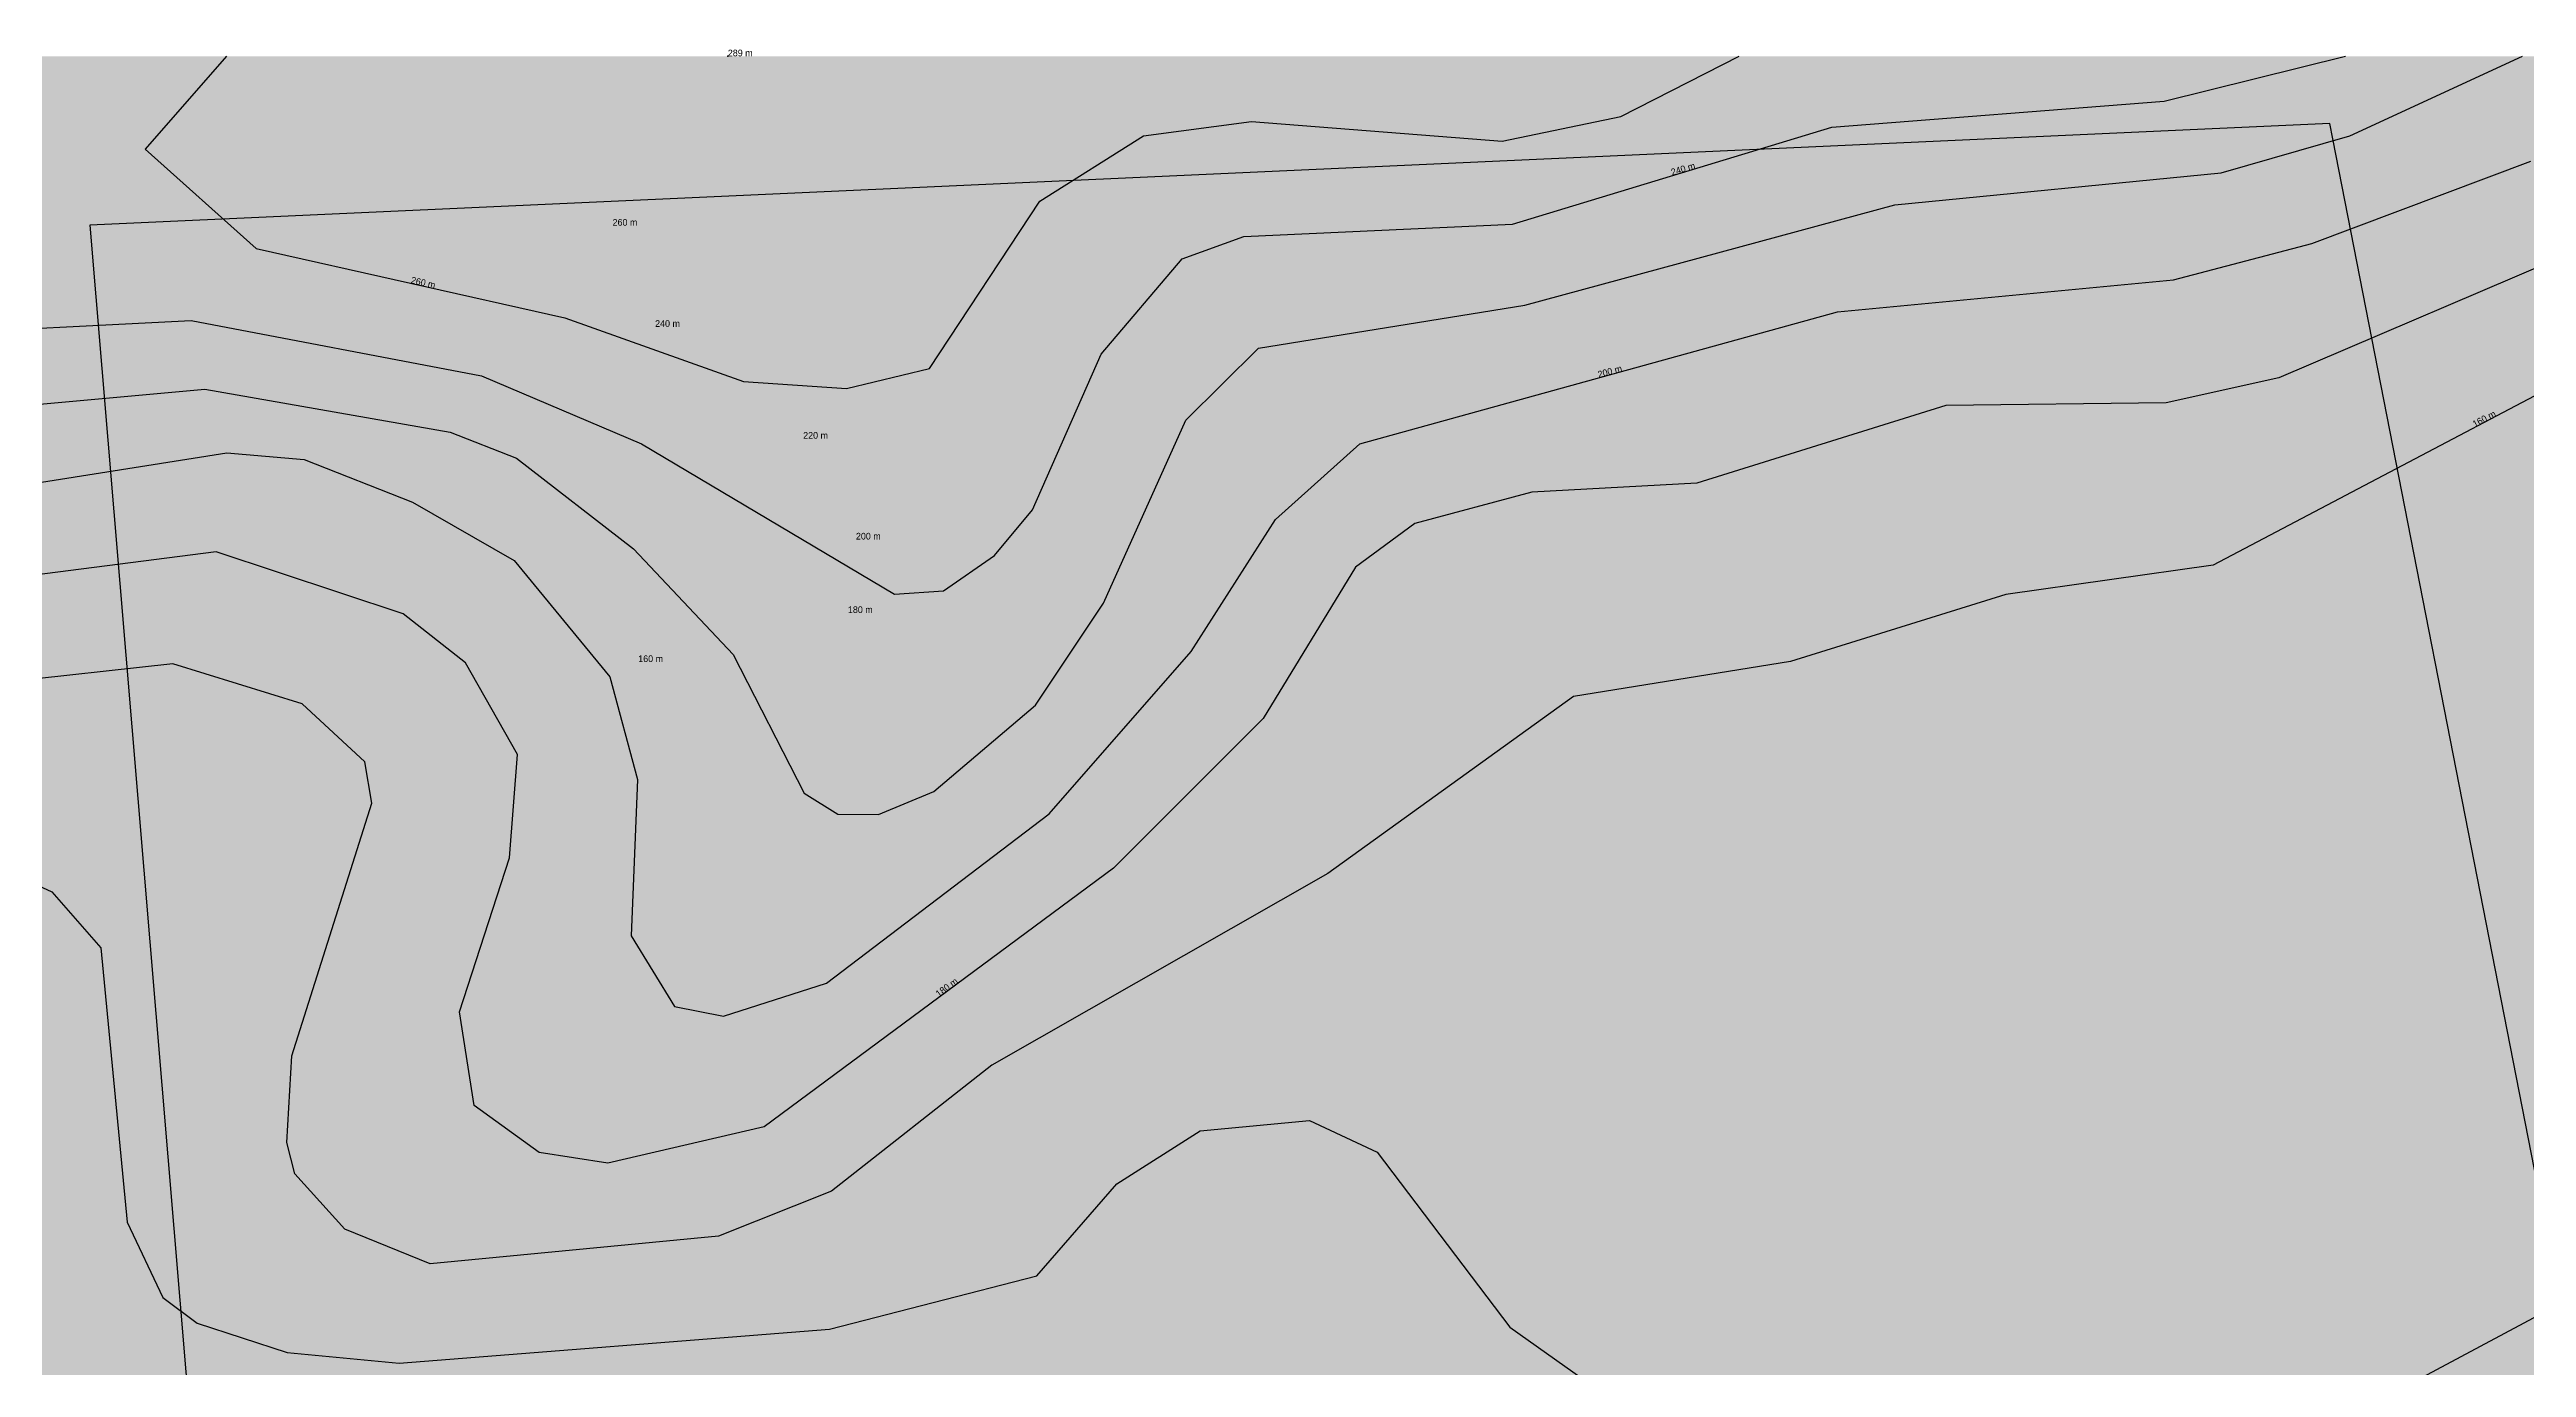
# Model space of a CAD drawing. Extents: x 81.9253 to 81.9459, y 17.2456 to 17.2552.
# Drawn here: x 81.93059 to 81.93904, y 17.2507 to 17.2552 of the extents above; entities that cross this region are included whole.
import ezdxf
from ezdxf.enums import TextEntityAlignment as Align

# ---------------------------------------------------------------- set-up
doc = ezdxf.new("R2010")
doc.units = 0
doc.header["$MEASUREMENT"] = 0
for name, color, linetype in [('Contour_Line_Intermediate', 7, 'Continuous'), ('Contour_Line_Minor', 7, 'Continuous'), ('FEATURE_LABEL', 7, 'Continuous'), ('Global_Maximum_Elevation_Locati', 7, 'Continuous'), ('Iso-height_Area', 7, 'Continuous'), ('Unknown_Area_Type', 7, 'Continuous')]:
    doc.layers.add(name, color=color, linetype=linetype)

msp = doc.modelspace()

# ---------------------------------------------------------------- hatches: boundary and pattern name
at = {"layer": 'Iso-height_Area', "true_color": 0x00fe6f}
msp.add_hatch(color=110, dxfattribs=at).paths.add_polyline_path([(81.9459231, 17.2551786), (81.9459231, 17.2462564), (81.9458627, 17.2456851), (81.9456869, 17.2460374), (81.9455841, 17.2461284), (81.9452658, 17.2462994), (81.9449702, 17.2463545), (81.9448034, 17.2463445), (81.9444809, 17.2461224), (81.9443912, 17.2459443), (81.9444741, 17.245608), (81.9443374, 17.2455716), (81.9434782, 17.2455798), (81.9426319, 17.2456745), (81.9423784, 17.2458497), (81.942227, 17.2461531), (81.9421349, 17.2462317), (81.9418986, 17.2462789), (81.9415709, 17.2461264), (81.9410198, 17.2456478), (81.9404795, 17.2455701), (81.9279452, 17.2455869), (81.9277809, 17.2456381), (81.9276753, 17.2457483), (81.9274873, 17.2461286), (81.9271566, 17.2465044), (81.9266282, 17.2468432), (81.9264662, 17.2470599), (81.9264664, 17.2473946), (81.9266307, 17.2478095), (81.9267942, 17.2480378), (81.9271397, 17.2482143), (81.9275433, 17.2483038), (81.9281623, 17.2483467), (81.9285305, 17.2485184), (81.9293124, 17.2491332), (81.9294642, 17.2493428), (81.929528, 17.2495506), (81.9295173, 17.2497072), (81.9292113, 17.2501046), (81.9292438, 17.2503756), (81.9294384, 17.2508792), (81.9294412, 17.2510443), (81.9293623, 17.2511443), (81.9292343, 17.2511845), (81.9288567, 17.2510327), (81.9284722, 17.2513026), (81.9282366, 17.251645), (81.9274964, 17.252465), (81.9270634, 17.2535354), (81.9270255, 17.2540202), (81.9272028, 17.2548008), (81.9273609, 17.2551014), (81.9278523, 17.2551786)], flags=16)
at = {"layer": 'Iso-height_Area', "true_color": 0x23fe00}
h = msp.add_hatch(color=80, dxfattribs=at)
h.paths.add_polyline_path([(81.9459231, 17.2551786), (81.9437778, 17.2551786), (81.9429202, 17.2551242), (81.9419278, 17.2551786), (81.9282263, 17.2551786), (81.9278001, 17.2551236), (81.9277049, 17.2550071), (81.9275672, 17.2546223), (81.9274514, 17.2538952), (81.9275075, 17.2537015), (81.9278434, 17.2531282), (81.9281285, 17.2528498), (81.9284481, 17.2527085), (81.9299044, 17.2524493), (81.930379, 17.2524265), (81.9305934, 17.252328), (81.9307601, 17.2521363), (81.9308509, 17.2512003), (81.9309717, 17.2509435), (81.9310898, 17.2508562), (81.9313962, 17.2507553), (81.9317789, 17.2507188), (81.9332468, 17.2508356), (81.9339542, 17.2510177), (81.9342272, 17.2513313), (81.9345108, 17.2515116), (81.9348839, 17.2515476), (81.9351146, 17.2514388), (81.9355677, 17.250842), (81.9362906, 17.2503295), (81.9362425, 17.2500342), (81.9359439, 17.2493542), (81.935333, 17.2486491), (81.9351772, 17.2483481), (81.9349098, 17.2481999), (81.9342337, 17.248252), (81.9340003, 17.2481729), (81.933446, 17.2478396), (81.9325729, 17.2476146), (81.9324929, 17.2476179), (81.9321042, 17.248026), (81.9318167, 17.2481418), (81.931625, 17.2481495), (81.9314255, 17.2481198), (81.9312055, 17.2479961), (81.9308837, 17.2477074), (81.9306083, 17.2475809), (81.9285072, 17.2476762), (81.9280001, 17.2475892), (81.9276869, 17.2472996), (81.9276544, 17.2469543), (81.9278973, 17.2465325), (81.928208, 17.2457736), (81.9283961, 17.2456067), (81.9286221, 17.2455765), (81.9310765, 17.2455701), (81.9315976, 17.245663), (81.9318495, 17.2459502), (81.9319421, 17.2459514), (81.9321561, 17.2458943), (81.932257, 17.2457019), (81.932362, 17.2456186), (81.9325944, 17.2455772), (81.9393401, 17.245597), (81.9395514, 17.2456583), (81.9398223, 17.2460823), (81.9405031, 17.2467612), (81.9409367, 17.2474068), (81.9412105, 17.2476681), (81.9415114, 17.2476864), (81.9417355, 17.2476126), (81.9424252, 17.2472467), (81.942828, 17.246938), (81.9430701, 17.2468919), (81.9434316, 17.2470637), (81.9438208, 17.2473641), (81.9447914, 17.2482079), (81.9451863, 17.2486662), (81.9455027, 17.247554), (81.9456658, 17.2472462), (81.9457557, 17.2471626), (81.9458553, 17.2471733), (81.9459231, 17.2476356)], flags=17)
h.paths.add_polyline_path([(81.9437842, 17.2548354), (81.9434182, 17.2549453), (81.9433532, 17.2548803), (81.9434809, 17.2548054)], flags=0)
at = {"layer": 'Iso-height_Area', "true_color": 0x7ffe00}
for points in [[(81.9405379, 17.2551786), (81.9401212, 17.2546976), (81.9397519, 17.2543814), (81.9386898, 17.2538609), (81.9381201, 17.2535173), (81.9378281, 17.2534023), (81.9372593, 17.2533426), (81.9365256, 17.2531133), (81.9357846, 17.2529936), (81.9349467, 17.2523898), (81.9338003, 17.2517363), (81.9332536, 17.2513066), (81.9328676, 17.2511521), (81.9322738, 17.2510762), (81.9318003, 17.2510673), (81.9315933, 17.2511763), (81.9314219, 17.2513653), (81.9314118, 17.251768), (81.9316854, 17.2526303), (81.9316614, 17.2527707), (81.9314471, 17.2529686), (81.9310068, 17.2531059), (81.9298475, 17.2529785), (81.9288394, 17.253071), (81.9283654, 17.2532709), (81.9281563, 17.2534209), (81.9278292, 17.2541098), (81.9278753, 17.2544547), (81.9280605, 17.2550029), (81.9281586, 17.2551222), (81.9283158, 17.2551675)], [(81.9452449, 17.2503743), (81.9452201, 17.2506558), (81.9450539, 17.2508998), (81.9447438, 17.2517774), (81.9450351, 17.2522798), (81.9450379, 17.2524269), (81.9449457, 17.2525193), (81.9448269, 17.252538), (81.9447072, 17.2524224), (81.9445829, 17.2520865), (81.9444632, 17.2519622), (81.9441848, 17.2520013), (81.9441196, 17.2520618), (81.9441764, 17.2522646), (81.944487, 17.2527391), (81.9442107, 17.2532424), (81.9441332, 17.2534889), (81.9439895, 17.2536847), (81.9436723, 17.2538391), (81.9429938, 17.2538884), (81.9418426, 17.2541097), (81.9414909, 17.2541221), (81.9410931, 17.254029), (81.9402566, 17.2535126), (81.9397101, 17.2530845), (81.9395479, 17.252776), (81.9395207, 17.2525756), (81.9394528, 17.2518362), (81.9395048, 17.2513703), (81.9394747, 17.251096), (81.9386639, 17.2506621), (81.9379908, 17.2501713), (81.9376624, 17.2498183), (81.9371715, 17.2490108), (81.9369829, 17.2484418), (81.9368566, 17.2477182), (81.936755, 17.247605), (81.9365504, 17.2474915), (81.9363493, 17.2474586), (81.9352559, 17.2474776), (81.9345496, 17.2472864), (81.9336505, 17.2471876), (81.9332693, 17.2470295), (81.9331131, 17.2468892), (81.9329388, 17.2465426), (81.9329535, 17.2460365), (81.9329024, 17.2456474), (81.9332879, 17.2455701), (81.9383171, 17.2455701), (81.9388844, 17.2456256), (81.9391833, 17.2459128), (81.9394691, 17.2463993), (81.9401627, 17.2470717), (81.9403917, 17.2475038), (81.9404592, 17.2479802), (81.9406696, 17.2482819), (81.9408422, 17.2483885), (81.9411506, 17.2483751), (81.9423109, 17.2478131), (81.9431172, 17.2476007), (81.9435312, 17.2476912), (81.9443348, 17.2481992), (81.9445402, 17.2484459), (81.9449708, 17.2495095), (81.9450836, 17.2500699)]]:
    msp.add_hatch(color=70, dxfattribs=at).paths.add_polyline_path(points, flags=16)
at = {"layer": 'Iso-height_Area', "true_color": 0xdbfe00}
msp.add_hatch(color=60, dxfattribs=at).paths.add_polyline_path([(81.9399592, 17.2551786), (81.9396469, 17.2548123), (81.9392299, 17.2545253), (81.9381914, 17.2540816), (81.9378063, 17.2539958), (81.9370552, 17.253987), (81.9362057, 17.2537224), (81.9356431, 17.2536917), (81.9352434, 17.2535839), (81.9350414, 17.2534354), (81.9347256, 17.2529193), (81.9342153, 17.2524088), (81.9330231, 17.2515259), (81.9325798, 17.2514023), (81.9322555, 17.2514382), (81.9320344, 17.2515981), (81.9319846, 17.2519182), (81.9321547, 17.2524436), (81.9321817, 17.2527964), (81.9320042, 17.253109), (81.9317925, 17.2532766), (81.9311541, 17.2534877), (81.9298553, 17.2533395), (81.9289063, 17.2534532), (81.9284473, 17.2537001), (81.928288, 17.2539219), (81.9281722, 17.2542359), (81.9281776, 17.2545077), (81.9283091, 17.2548381), (81.9285247, 17.2551221), (81.9286819, 17.2551675)], flags=16)
at = {"layer": 'Iso-height_Area', "true_color": 0xfee200}
msp.add_hatch(color=2, dxfattribs=at).paths.add_polyline_path([(81.9394183, 17.2551786), (81.9293891, 17.2551628), (81.9289407, 17.2549981), (81.9287372, 17.2548439), (81.9285099, 17.2545161), (81.9285024, 17.2542198), (81.9285945, 17.2540287), (81.928776, 17.2538372), (81.9291261, 17.2536796), (81.9300106, 17.2536388), (81.9311901, 17.2538256), (81.9314538, 17.2538026), (81.9318243, 17.2536573), (81.9321712, 17.2534579), (81.9324969, 17.2530611), (81.9325918, 17.2527114), (81.9325696, 17.2521773), (81.9327172, 17.2519361), (81.9328848, 17.2519036), (81.9332362, 17.2520162), (81.9339957, 17.2525939), (81.9344804, 17.2531478), (81.9347678, 17.2535978), (81.9350564, 17.2538557), (81.9366858, 17.2543065), (81.937832, 17.2544157), (81.9383043, 17.2545397), (81.9390506, 17.2548207)], flags=16)
at = {"layer": 'Iso-height_Area', "true_color": 0xfeb400}
msp.add_hatch(color=40, dxfattribs=at).paths.add_polyline_path([(81.9390224, 17.2551786), (81.9301111, 17.2551638), (81.9296416, 17.2550174), (81.9292823, 17.2548252), (81.9290211, 17.254606), (81.9289097, 17.2544206), (81.9290208, 17.2541243), (81.9294308, 17.2539251), (81.9299733, 17.2539073), (81.9311159, 17.2540432), (81.9316334, 17.2539783), (81.932094, 17.2538463), (81.9325783, 17.2534977), (81.9328538, 17.2532191), (81.9331597, 17.2526641), (81.9332745, 17.2525926), (81.9334138, 17.2525917), (81.9336023, 17.2526703), (81.9339499, 17.2529647), (81.9341809, 17.2533131), (81.9344628, 17.2539368), (81.9347096, 17.2541829), (81.9356188, 17.254329), (81.9368816, 17.2546716), (81.9379943, 17.2547804), (81.938434, 17.2549069)], flags=16)
at = {"layer": 'Iso-height_Area', "true_color": 0xfe8600}
msp.add_hatch(color=30, dxfattribs=at).paths.add_polyline_path([(81.9384183, 17.2551786), (81.9307891, 17.2551678), (81.930535, 17.2551337), (81.9301635, 17.2549688), (81.9298706, 17.2547551), (81.9296495, 17.2544636), (81.9298152, 17.2543246), (81.930127, 17.2542297), (81.9310693, 17.2542775), (81.9320594, 17.2540879), (81.932605, 17.2538566), (81.9333287, 17.2533865), (81.933635, 17.2533548), (81.9339391, 17.2536306), (81.9341734, 17.2541624), (81.9344499, 17.2544879), (81.9346599, 17.2545642), (81.9355762, 17.2546053), (81.9366665, 17.2549373), (81.9377998, 17.2550255)], flags=16)
at = {"layer": 'Iso-height_Area', "true_color": 0xfe5700}
msp.add_hatch(color=20, dxfattribs=at).paths.add_polyline_path([(81.9363498, 17.2551786), (81.9315087, 17.2551692), (81.9312495, 17.2551254), (81.931083, 17.2550262), (81.930973, 17.2548816), (81.9310823, 17.2546735), (81.9314057, 17.2544728), (81.9321847, 17.2543286), (81.9329527, 17.2540689), (81.9333041, 17.2540455), (81.9335872, 17.2541133), (81.9339644, 17.2546845), (81.9343182, 17.2549072), (81.9346868, 17.2549565), (81.9355412, 17.2548895), (81.9359466, 17.2549734)], flags=16)

# ---------------------------------------------------------------- linework, layer by layer
at = {"layer": 'Contour_Line_Intermediate', "color": 36, "true_color": 0x804000}
msp.add_lwpolyline([(81.9300106, 17.2536388), (81.9311901, 17.2538256), (81.9314538, 17.2538026), (81.9318243, 17.2536573), (81.9321712, 17.2534579), (81.9324969, 17.2530611), (81.9325918, 17.2527114), (81.9325696, 17.2521773), (81.9327172, 17.2519361), (81.9328848, 17.2519036), (81.9332362, 17.2520162), (81.9339957, 17.2525939), (81.9344804, 17.2531478), (81.9347678, 17.2535978), (81.9350564, 17.2538557), (81.9366858, 17.2543065), (81.937832, 17.2544157), (81.9383043, 17.2545397), (81.9390506, 17.2548207)], dxfattribs=at)
at = {"layer": 'Contour_Line_Minor', "color": 36, "true_color": 0x804000}
for points in [[(81.9296119, 17.2539062), (81.9311159, 17.2540432), (81.9319519, 17.2538965), (81.9321789, 17.2538069), (81.9325783, 17.2534977), (81.9329181, 17.2531377), (81.9331597, 17.2526641), (81.9332745, 17.2525926), (81.9334138, 17.2525917), (81.9336023, 17.2526703), (81.9339499, 17.2529647), (81.9341809, 17.2533131), (81.9344628, 17.2539368), (81.9347096, 17.2541829), (81.9356188, 17.254329), (81.9368816, 17.2546716), (81.9379943, 17.2547804), (81.938434, 17.2549069), (81.9390224, 17.2551786)], [(81.9304859, 17.2551786), (81.9298706, 17.2547551), (81.9296495, 17.2544636), (81.9298152, 17.2543246), (81.930127, 17.2542297), (81.9310693, 17.2542775), (81.9320594, 17.2540879), (81.932605, 17.2538566), (81.9334686, 17.2533427), (81.933635, 17.2533548), (81.93381, 17.2534755), (81.9339391, 17.2536306), (81.9341734, 17.2541624), (81.9344499, 17.2544879), (81.9346599, 17.2545642), (81.9355762, 17.2546053), (81.9366665, 17.2549373), (81.9377998, 17.2550255), (81.9384183, 17.2551786)], [(81.9311898, 17.2551786), (81.9309116, 17.2548617), (81.9312902, 17.2545233), (81.9323432, 17.2542862), (81.9329527, 17.2540689), (81.9333041, 17.2540455), (81.9335872, 17.2541133), (81.9339644, 17.2546845), (81.9343182, 17.2549072), (81.9346868, 17.2549565), (81.9355412, 17.2548895), (81.9359466, 17.2549734), (81.9363498, 17.2551786)], [(81.9392299, 17.2545253), (81.9381914, 17.2540816), (81.9378063, 17.2539958), (81.9370552, 17.253987), (81.9362057, 17.2537224), (81.9356431, 17.2536917), (81.9352434, 17.2535839), (81.9350414, 17.2534354), (81.9347256, 17.2529193), (81.9342153, 17.2524088), (81.9330231, 17.2515259), (81.9324898, 17.2514018), (81.9322555, 17.2514382), (81.9320344, 17.2515981), (81.9319846, 17.2519182), (81.9321547, 17.2524436), (81.9321817, 17.2527964), (81.9320042, 17.253109), (81.9317925, 17.2532766), (81.9311541, 17.2534877), (81.9300287, 17.2533437)], [(81.9397519, 17.2543814), (81.9379673, 17.2534424), (81.9372593, 17.2533426), (81.9365256, 17.2531133), (81.9357846, 17.2529936), (81.9349467, 17.2523898), (81.9338003, 17.2517363), (81.9332536, 17.2513066), (81.9328676, 17.2511521), (81.9318838, 17.2510578), (81.9315933, 17.2511763), (81.9314219, 17.2513653), (81.931395, 17.2514727), (81.9314118, 17.251768), (81.9316854, 17.2526303), (81.9316614, 17.2527707), (81.9314471, 17.2529686), (81.9310068, 17.2531059), (81.9298475, 17.2529785)], [(81.930379, 17.2524265), (81.9305934, 17.252328), (81.9307601, 17.2521363), (81.9308509, 17.2512003), (81.9309717, 17.2509435), (81.9310898, 17.2508562), (81.9313962, 17.2507553), (81.9317789, 17.2507188), (81.9332468, 17.2508356), (81.9339542, 17.2510177), (81.9342272, 17.2513313), (81.9345108, 17.2515116), (81.9348839, 17.2515476), (81.9351146, 17.2514388), (81.9355677, 17.250842), (81.9362906, 17.2503295)], [(81.9328015, 17.2455701), (81.9329496, 17.2459019), (81.9329388, 17.2465426), (81.9331131, 17.2468892), (81.9332693, 17.2470295), (81.9336505, 17.2471876), (81.9345496, 17.2472864), (81.9352559, 17.2474776), (81.9363493, 17.2474586), (81.9365504, 17.2474915), (81.936755, 17.247605), (81.9368566, 17.2477182), (81.9369829, 17.2484418), (81.9371715, 17.2490108), (81.9376624, 17.2498183), (81.9379908, 17.2501713), (81.9386639, 17.2506621), (81.9394747, 17.251096)]]:
    msp.add_lwpolyline(points, dxfattribs=at)
at = {"layer": 'Global_Maximum_Elevation_Locati'}
msp.add_point((81.9328998, 17.2551786, 289), dxfattribs=at)
at = {"layer": 'Unknown_Area_Type', "color": 1, "true_color": 0xff0000}
msp.add_polyline3d([(81.9307229, 17.2546022, 0), (81.9314604, 17.2457988, 0), (81.9401413, 17.2458696, 0), (81.9383657, 17.2549498, 0), (81.9307229, 17.2546022, 0)], close=True, dxfattribs=at)

# ---------------------------------------------------------------- texts
at = {"layer": 'FEATURE_LABEL', "color": 18, "true_color": 0x000000}
msp.add_text('289 m', height=0.00002275, dxfattribs=at).set_placement((81.9328998, 17.2551786, 289))
for s, rotation, p in [('240 m', 16.9, (81.9361214, 17.2547713)), ('260 m', 347.3, (81.9318167, 17.2544047)), ('200 m', 15.5, (81.9358711, 17.2540811)), ('160 m', 27.8, (81.9388596, 17.2539119)), ('180 m', 36.5, (81.9336192, 17.2519674))]:
    msp.add_text(s, height=0.00002275, rotation=rotation, dxfattribs=at).set_placement(p)
for s, p in [('260 m', (81.9325489, 17.254612, 260)), ('240 m', (81.9326939, 17.2542667, 240)), ('220 m', (81.933199, 17.2538851, 220)), ('200 m', (81.933379, 17.2535411, 200)), ('180 m', (81.9333517, 17.2532904, 180)), ('160 m', (81.9326363, 17.253123, 160))]:
    msp.add_text(s, height=0.00002275, dxfattribs=at).set_placement(p, align=Align.MIDDLE_CENTER)

doc.saveas('drawing.dxf')
